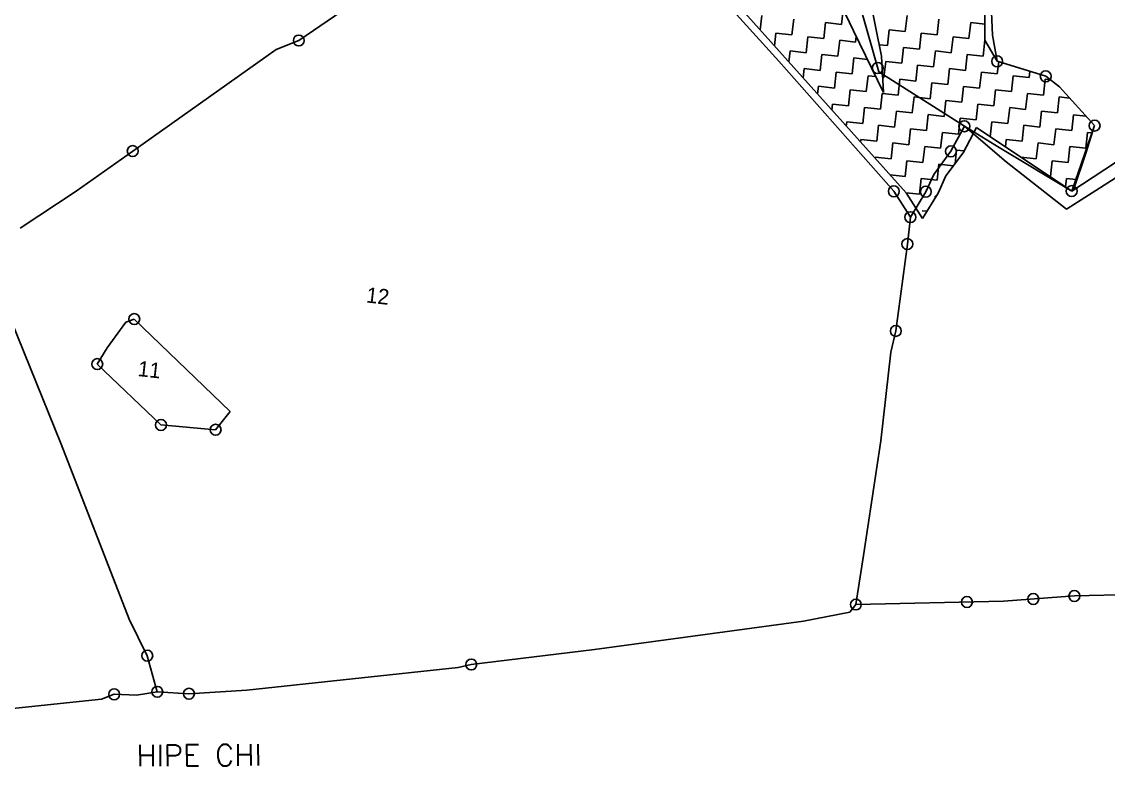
# Model space of a CAD drawing. Header units: feet. Extents: x 335577 to 339771, y 1780397 to 1782921.
# Drawn here: x 338160 to 338792, y 1780569 to 1781002 of the extents above; entities that cross this region are included whole.
import ezdxf
from ezdxf.enums import TextEntityAlignment as Align

# ---------------------------------------------------------------- set-up
doc = ezdxf.new("R2010")
doc.units = ezdxf.units.FT
doc.header["$LTSCALE"] = 0.02
doc.header["$MEASUREMENT"] = 0
doc.layers.get('0').update_dxf_attribs({"linetype": 'CONTINUOUS'})
for name, color, linetype in [('POLY_HATCH', 12, 'CONTINUOUS'), ('POLY_PARCEL', 6, 'CONTINUOUS'), ('POLY_WATER', 4, 'CONTINUOUS'), ('TEXT_MAPOUT', 7, 'CONTINUOUS'), ('TEXT_PARCEL', 7, 'CONTINUOUS'), ('V_BOUND_LINE', 7, 'CONTINUOUS')]:
    doc.layers.add(name, color=color, linetype=linetype)
doc.styles.get("Standard").update_dxf_attribs({"font": 'simplex.shx'})
doc.styles.add('TEXT_MAP', font='', dxfattribs={"height": 0.25})
doc.styles.get('TEXT_MAP').set_extended_font_data('Kruti Dev 050')

msp = doc.modelspace()

# ---------------------------------------------------------------- linework, layer by layer
for centre in [(338321.08, 1780991.36), (338727.49, 1780979.24), (338657.98, 1780975.37), (338755.72, 1780970.51), (338708.37, 1780941.46), (338784.19, 1780941.8), (338224.47, 1780926.99), (338700.57, 1780926.84), (338667.36, 1780903.55), (338685.96, 1780903.35), (338770.83, 1780903.72), (338676.96, 1780888.51), (338675.22, 1780872.85), (338225.3, 1780829.15), (338668.52, 1780822.27), (338203.81, 1780802.94), (338240.87, 1780767.51), (338272.68, 1780764.74), (338772.42, 1780667.95), (338645.25, 1780662.97), (338709.85, 1780664.44), (338748.46, 1780666.2), (338232.87, 1780633.18), (338421.45, 1780628.06), (338213.62, 1780610.7), (338238.7, 1780612.16), (338257.11, 1780611.02)]:
    msp.add_circle(centre, 3.18)
at = {"layer": 'POLY_HATCH'}
for p, q in [((338506.45, 1781090.26), (338674.47, 1780902.76)), ((338649.09, 1781037.09), (338660.08, 1780982.32)), ((338643.91, 1780997.03), (338627.65, 1781030.67)), ((338720.35, 1780991.47), (338720.17, 1781025.57)), ((338661.39, 1780961.02), (338643.91, 1780997.03)), ((338727.49, 1780979.24), (338720.35, 1780991.47)), ((338660.08, 1780982.32), (338661.39, 1780961.02)), ((338755.72, 1780970.51), (338727.49, 1780979.24)), ((338763.7, 1780964.32), (338755.72, 1780970.51)), ((338784.19, 1780941.8), (338763.7, 1780964.32)), ((338707.68, 1780926.05), (338715.48, 1780940.66)), ((338715.48, 1780940.66), (338770.83, 1780903.72)), ((338770.83, 1780903.72), (338784.19, 1780941.8)), ((338697.66, 1780912.48), (338707.68, 1780926.05)), ((338693.07, 1780902.56), (338697.66, 1780912.48)), ((338674.47, 1780902.76), (338684.07, 1780887.71)), ((338684.07, 1780887.71), (338693.07, 1780902.56))]:
    msp.add_line(p, q, dxfattribs=at)
at = {"layer": 'POLY_HATCH', "linetype": 'Continuous'}
for p, q in [((338589.57, 1780997.5), (338590.51, 1781005.93)), ((338636.88, 1781000.76), (338637.86, 1781009.54)), ((338673.98, 1780996.63), (338675.01, 1781005.91)), ((338608.02, 1780994.59), (338609.06, 1781003.86)), ((338626.57, 1780992.52), (338627.61, 1781001.8)), ((338627.61, 1781001.8), (338636.88, 1781000.76)), ((338692.53, 1780994.57), (338693.56, 1781003.84)), ((338711.08, 1780992.5), (338712.11, 1781001.77)), ((338712.11, 1781001.77), (338720.3, 1781000.86)), ((338597.92, 1780988.18), (338598.75, 1780995.62)), ((338598.75, 1780995.62), (338608.02, 1780994.59)), ((338616.27, 1780984.28), (338617.3, 1780993.55)), ((338617.3, 1780993.55), (338626.57, 1780992.52)), ((338645.12, 1780990.46), (338645.49, 1780993.77)), ((338663.67, 1780988.39), (338664.7, 1780997.66)), ((338664.7, 1780997.66), (338673.98, 1780996.63)), ((338682.22, 1780986.32), (338683.25, 1780995.6)), ((338683.25, 1780995.6), (338692.53, 1780994.57)), ((338700.77, 1780984.26), (338701.8, 1780993.53)), ((338701.8, 1780993.53), (338711.08, 1780992.5)), ((338634.81, 1780982.21), (338635.85, 1780991.49)), ((338635.85, 1780991.49), (338645.12, 1780990.46)), ((338658.76, 1780988.94), (338663.67, 1780988.39)), ((338671.91, 1780978.08), (338672.95, 1780987.36)), ((338672.95, 1780987.36), (338682.22, 1780986.32)), ((338719.32, 1780982.19), (338720.35, 1780991.47)), ((338720.35, 1780991.47), (338720.35, 1780991.47)), ((338606.27, 1780978.86), (338606.99, 1780985.31)), ((338606.99, 1780985.31), (338616.27, 1780984.28)), ((338624.51, 1780973.97), (338625.54, 1780983.25)), ((338625.54, 1780983.25), (338634.81, 1780982.21)), ((338643.06, 1780971.91), (338644.09, 1780981.18)), ((338644.09, 1780981.18), (338652.03, 1780980.3)), ((338690.46, 1780976.02), (338691.5, 1780985.29)), ((338691.5, 1780985.29), (338700.77, 1780984.26)), ((338709.01, 1780973.95), (338710.04, 1780983.23)), ((338710.04, 1780983.23), (338719.32, 1780982.19)), ((338614.62, 1780969.54), (338615.23, 1780975)), ((338615.23, 1780975), (338624.51, 1780973.97)), ((338661.61, 1780969.84), (338662.64, 1780979.12)), ((338662.64, 1780979.12), (338671.91, 1780978.08)), ((338680.16, 1780967.77), (338681.19, 1780977.05)), ((338681.19, 1780977.05), (338690.46, 1780976.02)), ((338698.7, 1780965.71), (338699.74, 1780974.98)), ((338699.74, 1780974.98), (338709.01, 1780973.95)), ((338727.56, 1780971.89), (338728.35, 1780978.97)), ((338632.75, 1780963.66), (338633.78, 1780972.94)), ((338633.78, 1780972.94), (338643.06, 1780971.91)), ((338651.3, 1780961.6), (338652.33, 1780970.87)), ((338652.33, 1780970.87), (338656.86, 1780970.37)), ((338660.85, 1780969.92), (338661.61, 1780969.84)), ((338669.85, 1780959.53), (338670.88, 1780968.81)), ((338670.88, 1780968.81), (338680.16, 1780967.77)), ((338717.25, 1780963.64), (338718.29, 1780972.92)), ((338718.29, 1780972.92), (338727.56, 1780971.89)), ((338735.8, 1780961.58), (338736.84, 1780970.85)), ((338736.84, 1780970.85), (338746.11, 1780969.82)), ((338746.11, 1780969.82), (338746.51, 1780973.36)), ((338754.35, 1780959.51), (338755.39, 1780968.79)), ((338755.39, 1780968.79), (338758.37, 1780968.45)), ((338622.98, 1780960.22), (338623.47, 1780964.7)), ((338623.47, 1780964.7), (338632.75, 1780963.66)), ((338640.99, 1780953.36), (338642.02, 1780962.63)), ((338642.02, 1780962.63), (338651.3, 1780961.6)), ((338688.4, 1780957.47), (338689.43, 1780966.74)), ((338689.43, 1780966.74), (338698.7, 1780965.71)), ((338706.95, 1780955.4), (338707.98, 1780964.68)), ((338707.98, 1780964.68), (338717.25, 1780963.64)), ((338725.5, 1780953.34), (338726.53, 1780962.61)), ((338726.53, 1780962.61), (338735.8, 1780961.58)), ((338659.54, 1780951.29), (338660.57, 1780960.57)), ((338660.57, 1780960.57), (338669.85, 1780959.53)), ((338678.09, 1780949.23), (338679.12, 1780958.5)), ((338679.12, 1780958.5), (338688.4, 1780957.47)), ((338696.64, 1780947.16), (338697.67, 1780956.43)), ((338697.67, 1780956.43), (338706.95, 1780955.4)), ((338744.05, 1780951.27), (338745.08, 1780960.54)), ((338745.08, 1780960.54), (338754.35, 1780959.51)), ((338762.59, 1780949.2), (338763.63, 1780958.48)), ((338763.63, 1780958.48), (338769.62, 1780957.81)), ((338631.33, 1780950.9), (338631.72, 1780954.39)), ((338631.72, 1780954.39), (338640.99, 1780953.36)), ((338649.23, 1780943.05), (338650.27, 1780952.32)), ((338650.27, 1780952.32), (338659.54, 1780951.29)), ((338667.78, 1780940.98), (338668.81, 1780950.26)), ((338668.81, 1780950.26), (338678.09, 1780949.23)), ((338715.19, 1780945.09), (338716.22, 1780954.37)), ((338716.22, 1780954.37), (338725.5, 1780953.34)), ((338733.74, 1780943.03), (338734.77, 1780952.3)), ((338734.77, 1780952.3), (338744.05, 1780951.27)), ((338752.29, 1780940.96), (338753.32, 1780950.24)), ((338753.32, 1780950.24), (338762.59, 1780949.2)), ((338639.68, 1780941.58), (338639.96, 1780944.08)), ((338639.96, 1780944.08), (338649.23, 1780943.05)), ((338686.33, 1780938.92), (338687.36, 1780948.19)), ((338687.36, 1780948.19), (338696.64, 1780947.16)), ((338704.88, 1780936.85), (338705.91, 1780946.13)), ((338705.91, 1780946.13), (338715.19, 1780945.09)), ((338723.49, 1780935.32), (338724.46, 1780944.06)), ((338724.46, 1780944.06), (338733.74, 1780943.03)), ((338770.84, 1780938.9), (338771.87, 1780948.17)), ((338771.87, 1780948.17), (338779.12, 1780947.36)), ((338657.47, 1780932.74), (338658.51, 1780942.02)), ((338658.51, 1780942.02), (338667.78, 1780940.98)), ((338676.02, 1780930.68), (338677.06, 1780939.95)), ((338677.06, 1780939.95), (338686.33, 1780938.92)), ((338694.57, 1780928.61), (338695.61, 1780937.88)), ((338695.61, 1780937.88), (338704.88, 1780936.85)), ((338741.98, 1780932.72), (338743.01, 1780942)), ((338743.01, 1780942), (338752.29, 1780940.96)), ((338760.53, 1780930.65), (338761.56, 1780939.93)), ((338761.56, 1780939.93), (338770.84, 1780938.9)), ((338779.08, 1780928.59), (338780.11, 1780937.86)), ((338780.11, 1780937.86), (338782.71, 1780937.57)), ((338648.03, 1780932.26), (338648.2, 1780933.77)), ((338648.2, 1780933.77), (338657.47, 1780932.74)), ((338665.72, 1780922.43), (338666.75, 1780931.71)), ((338666.75, 1780931.71), (338676.02, 1780930.68)), ((338732.23, 1780929.48), (338732.7, 1780933.75)), ((338732.7, 1780933.75), (338741.98, 1780932.72)), ((338750.22, 1780922.41), (338751.25, 1780931.69)), ((338751.25, 1780931.69), (338760.53, 1780930.65)), ((338684.27, 1780920.37), (338685.3, 1780929.64)), ((338685.3, 1780929.64), (338694.57, 1780928.61)), ((338702.97, 1780919.67), (338703.85, 1780927.58)), ((338703.85, 1780927.58), (338708.24, 1780927.09)), ((338768.77, 1780920.35), (338769.8, 1780929.62)), ((338769.8, 1780929.62), (338779.08, 1780928.59)), ((338656.38, 1780922.94), (338656.44, 1780923.47)), ((338656.44, 1780923.47), (338665.72, 1780922.43)), ((338673.96, 1780912.13), (338674.99, 1780921.4)), ((338674.99, 1780921.4), (338684.27, 1780920.37)), ((338692.51, 1780910.06), (338693.54, 1780919.34)), ((338693.54, 1780919.34), (338702.02, 1780918.39)), ((338741.34, 1780923.4), (338750.22, 1780922.41)), ((338758.46, 1780912.11), (338759.5, 1780921.38)), ((338759.5, 1780921.38), (338768.77, 1780920.35)), ((338665.2, 1780913.1), (338673.96, 1780912.13)), ((338682.2, 1780901.82), (338683.23, 1780911.09)), ((338683.23, 1780911.09), (338692.51, 1780910.06)), ((338758.23, 1780912.13), (338758.46, 1780912.11)), ((338767.19, 1780906.15), (338767.74, 1780911.07)), ((338767.74, 1780911.07), (338773.19, 1780910.47)), ((338674.55, 1780902.67), (338682.2, 1780901.82)), ((338691.36, 1780899.73), (338691.47, 1780900.79)), ((338691.47, 1780900.79), (338691.96, 1780900.73)), ((338683.89, 1780892.24), (338686.63, 1780891.94))]:
    msp.add_line(p, q, dxfattribs=at)
at = {"layer": 'POLY_PARCEL'}
for p, q in [((338600.36, 1780979.42), (338499.34, 1781091.05)), ((338401.29, 1781046.33), (338321.08, 1780991.36)), ((338639.46, 1781040.48), (338658.65, 1780973.03)), ((338723.34, 1781025.62), (338724.84, 1780994.43)), ((338724.84, 1780994.43), (338727.49, 1780979.24)), ((338321.08, 1780991.36), (338307.87, 1780986.1)), ((338307.87, 1780986.1), (338224.47, 1780926.99)), ((338667.36, 1780903.55), (338600.36, 1780979.42)), ((338727.49, 1780979.24), (338755.72, 1780970.51)), ((338658.65, 1780973.03), (338708.37, 1780941.46)), ((338755.72, 1780970.51), (338763.7, 1780964.32)), ((338763.7, 1780964.32), (338784.19, 1780941.8)), ((338708.37, 1780941.46), (338700.57, 1780926.84)), ((338784.19, 1780941.8), (338779.27, 1780926.37)), ((338224.47, 1780926.99), (338191.57, 1780903.74)), ((338700.57, 1780926.84), (338690.55, 1780913.27)), ((338779.27, 1780926.37), (338771.85, 1780904.39)), ((338690.55, 1780913.27), (338685.96, 1780903.35)), ((338191.57, 1780903.74), (338158.86, 1780882.16)), ((338676.96, 1780888.51), (338667.36, 1780903.55)), ((338685.96, 1780903.35), (338676.96, 1780888.51)), ((338676.96, 1780888.51), (338675.22, 1780872.85)), ((338675.22, 1780872.85), (338668.52, 1780822.27)), ((338146.52, 1780845.67), (338182.73, 1780756.25)), ((338225.3, 1780829.15), (338220.46, 1780827.37)), ((338281.22, 1780775.38), (338225.3, 1780829.15)), ((338220.46, 1780827.37), (338209.5, 1780812.36)), ((338668.52, 1780822.27), (338665.59, 1780809.85)), ((338209.5, 1780812.36), (338203.81, 1780802.94)), ((338665.59, 1780809.85), (338659.85, 1780758.31)), ((338203.81, 1780802.94), (338240.87, 1780767.51)), ((338272.68, 1780764.74), (338281.22, 1780775.38)), ((338240.87, 1780767.51), (338272.68, 1780764.74)), ((338182.73, 1780756.25), (338222.46, 1780654.43)), ((338659.85, 1780758.31), (338649.69, 1780691.54)), ((338649.69, 1780691.54), (338645.25, 1780662.97)), ((338222.46, 1780654.43), (338232.87, 1780633.18)), ((338232.87, 1780633.18), (338238.7, 1780612.16))]:
    msp.add_line(p, q, dxfattribs=at)
at = {"layer": 'POLY_WATER'}
for p, q in [((338708.37, 1780941.46), (338728.59, 1780929.15)), ((338732.75, 1780920.65), (338708.37, 1780941.46)), ((338728.59, 1780929.15), (338770.83, 1780903.72)), ((338770.83, 1780903.72), (338802.48, 1780924.49)), ((338767.83, 1780893.08), (338732.75, 1780920.65)), ((338814.61, 1780923), (338767.83, 1780893.08))]:
    msp.add_line(p, q, dxfattribs=at)
at = {"layer": 'V_BOUND_LINE'}
for p, q in [((338891.53, 1780670.78), (338772.42, 1780667.95)), ((338731.15, 1780664.93), (338645.25, 1780662.97)), ((338772.42, 1780667.95), (338731.15, 1780664.93)), ((338641.72, 1780658.5), (338614.71, 1780653.32)), ((338645.25, 1780662.97), (338641.72, 1780658.5)), ((338614.71, 1780653.32), (338493.21, 1780636.76)), ((338493.21, 1780636.76), (338421.45, 1780628.06)), ((338421.45, 1780628.06), (338413.77, 1780626.35)), ((338413.77, 1780626.35), (338290.75, 1780613.04)), ((338206.34, 1780607.78), (338106.43, 1780597.36)), ((338213.62, 1780610.7), (338206.34, 1780607.78)), ((338226.63, 1780610.16), (338213.62, 1780610.7)), ((338238.7, 1780612.16), (338226.63, 1780610.16)), ((338257.11, 1780611.02), (338238.7, 1780612.16)), ((338290.75, 1780613.04), (338257.11, 1780611.02))]:
    msp.add_line(p, q, dxfattribs=at)

# ---------------------------------------------------------------- texts
at = {"layer": 'TEXT_MAPOUT'}
msp.add_text('HIPE CHI', height=12.429, rotation=0.35674, dxfattribs=at).set_placement((338226.54, 1780568.78))
at = {"layer": 'TEXT_PARCEL', "style": 'TEXT_MAP'}
for s, p in [('12', (338367.08, 1780842.67)), ('11', (338234.15, 1780799.76))]:
    msp.add_text(s, height=8.949, rotation=353.64555, dxfattribs=at).set_placement(p, align=Align.MIDDLE)

doc.saveas('drawing.dxf')
